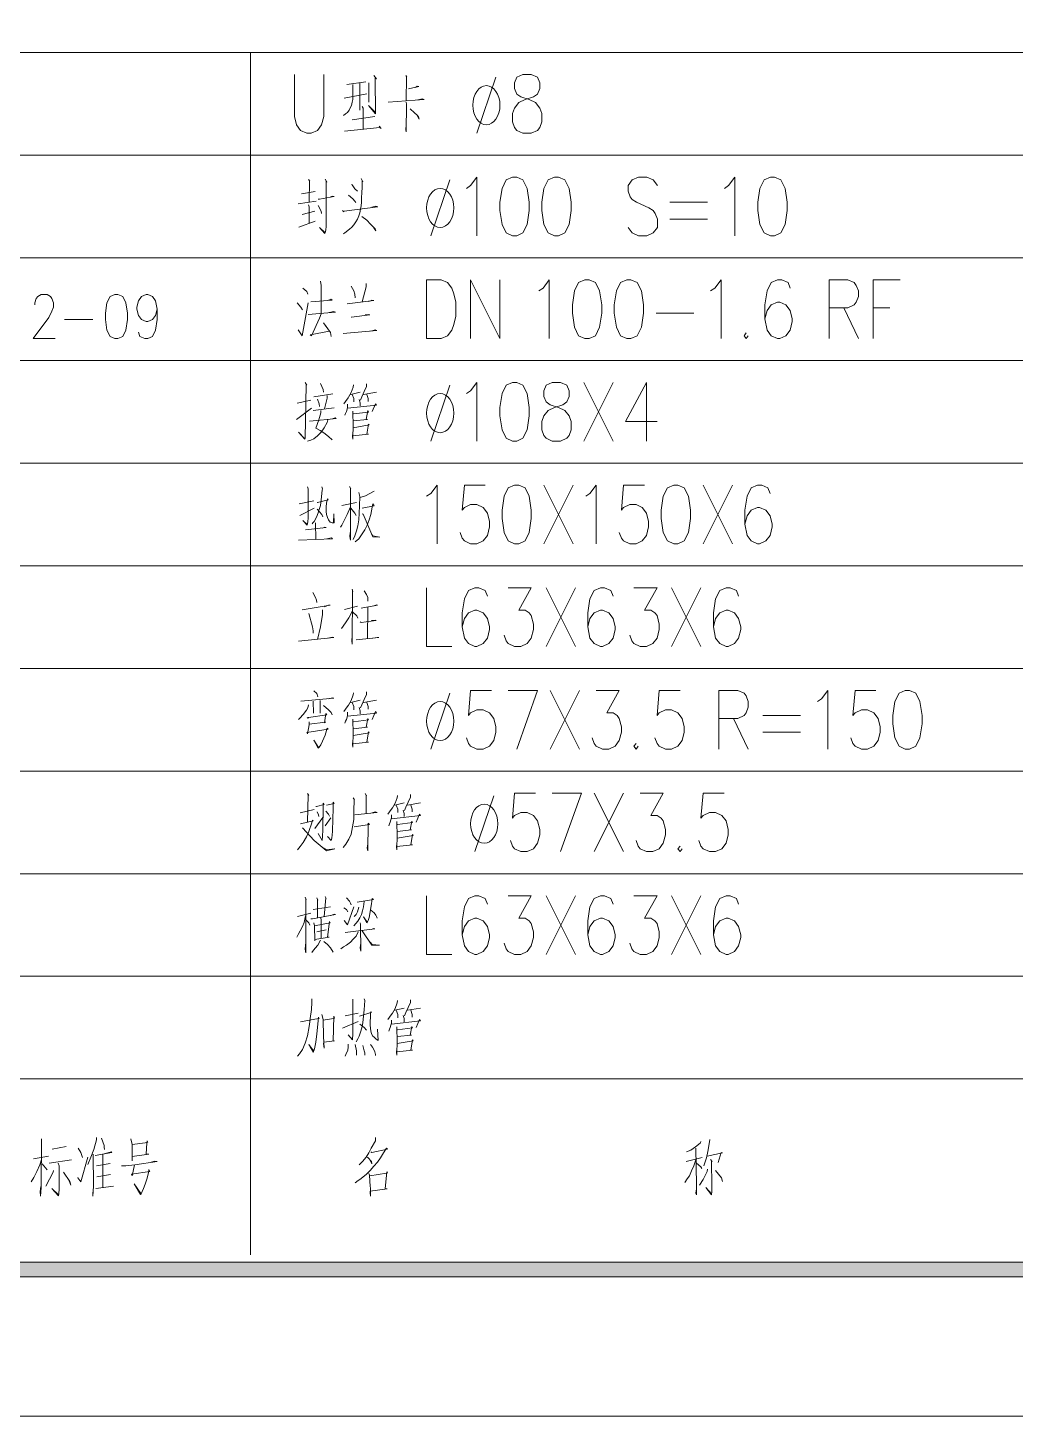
# Model space of a CAD drawing. Header units: millimetres. Extents: x 0 to 829, y 0 to 586.
# Drawn here: x 621.9 to 688.3, y 0 to 93.4 of the extents above; entities that cross this region are included whole.
import ezdxf

# ---------------------------------------------------------------- set-up
doc = ezdxf.new("R2010")
doc.units = ezdxf.units.MM

msp = doc.modelspace()

# ---------------------------------------------------------------- hatches: boundary and pattern name
h = msp.add_hatch(color=0)
h.dxf.hatch_style = 2
h.paths.add_polyline_path([(24.154694, 9.36625), (25.142472, 10.3505), (818.80075, 10.3505), (819.788528, 9.36625)])

# ---------------------------------------------------------------- linework, layer by layer
at = {"color": 0, "lineweight": 0}
for points in [[(0, 0), (0, 585.632278), (829.154778, 585.632278), (829.154778, 0)], [(655.193, 90.212333), (654.769667, 90.021833), (654.628556, 89.647889), (654.628556, 89.270417), (654.769667, 88.896472), (655.051889, 88.7095), (655.616333, 88.522528), (656.036139, 88.332028), (656.318361, 87.958083), (656.459472, 87.580611), (656.459472, 87.019694), (656.318361, 86.642222), (656.17725, 86.45525), (655.753917, 86.268278), (655.193, 86.268278), (654.769667, 86.45525), (654.628556, 86.642222), (654.487444, 87.019694), (654.487444, 87.580611), (654.628556, 87.958083), (654.910778, 88.332028), (655.334111, 88.522528), (655.895028, 88.7095), (656.17725, 88.896472), (656.318361, 89.270417), (656.318361, 89.647889), (656.17725, 90.021833), (655.753917, 90.212333)], [(654.487444, 83.308472), (654.064111, 83.1215), (653.785417, 82.557056), (653.644306, 81.618667), (653.644306, 81.05775), (653.785417, 80.115833), (654.064111, 79.554917), (654.487444, 79.364417), (654.769667, 79.364417), (655.193, 79.554917), (655.475222, 80.115833), (655.616333, 81.05775), (655.616333, 81.618667), (655.475222, 82.557056), (655.193, 83.1215), (654.769667, 83.308472)], [(657.306139, 83.308472), (656.882806, 83.1215), (656.600583, 82.557056), (656.459472, 81.618667), (656.459472, 81.05775), (656.600583, 80.115833), (656.882806, 79.554917), (657.306139, 79.364417), (657.588361, 79.364417), (658.008167, 79.554917), (658.290389, 80.115833), (658.4315, 81.05775), (658.4315, 81.618667), (658.290389, 82.557056), (658.008167, 83.1215), (657.588361, 83.308472)], [(671.833528, 83.308472), (671.413722, 83.1215), (671.1315, 82.557056), (670.990389, 81.618667), (670.990389, 81.05775), (671.1315, 80.115833), (671.413722, 79.554917), (671.833528, 79.364417), (672.11575, 79.364417), (672.539083, 79.554917), (672.821306, 80.115833), (672.962417, 81.05775), (672.962417, 81.618667), (672.821306, 82.557056), (672.539083, 83.1215), (672.11575, 83.308472)], [(648.712472, 72.464083), (648.712472, 76.408139), (649.70025, 76.408139), (650.123583, 76.221167), (650.402278, 75.843694), (650.543389, 75.46975), (650.6845, 74.905306), (650.6845, 73.966917), (650.543389, 73.402472), (650.402278, 73.028528), (650.123583, 72.651056), (649.70025, 72.464083)], [(659.359306, 76.408139), (658.935972, 76.221167), (658.65375, 75.656722), (658.512639, 74.718333), (658.512639, 74.153889), (658.65375, 73.2155), (658.935972, 72.651056), (659.359306, 72.464083), (659.641528, 72.464083), (660.061333, 72.651056), (660.343556, 73.2155), (660.484667, 74.153889), (660.484667, 74.718333), (660.343556, 75.656722), (660.061333, 76.221167), (659.641528, 76.408139)], [(662.174472, 76.408139), (661.754667, 76.221167), (661.472444, 75.656722), (661.331333, 74.718333), (661.331333, 74.153889), (661.472444, 73.2155), (661.754667, 72.651056), (662.174472, 72.464083), (662.456694, 72.464083), (662.880028, 72.651056), (663.16225, 73.2155), (663.303361, 74.153889), (663.303361, 74.718333), (663.16225, 75.656722), (662.880028, 76.221167), (662.456694, 76.408139)], [(627.739833, 75.423889), (627.422333, 75.282778), (627.210667, 74.859444), (627.104833, 74.153889), (627.104833, 73.730556), (627.210667, 73.028528), (627.422333, 72.605194), (627.739833, 72.464083), (627.9515, 72.464083), (628.269, 72.605194), (628.480667, 73.028528), (628.582972, 73.730556), (628.582972, 74.153889), (628.480667, 74.859444), (628.269, 75.282778), (627.9515, 75.423889)], [(654.487444, 69.507806), (654.064111, 69.317306), (653.785417, 68.756389), (653.644306, 67.818), (653.644306, 67.253556), (653.785417, 66.315167), (654.064111, 65.750722), (654.487444, 65.56375), (654.769667, 65.56375), (655.193, 65.750722), (655.475222, 66.315167), (655.616333, 67.253556), (655.616333, 67.818), (655.475222, 68.756389), (655.193, 69.317306), (654.769667, 69.507806)], [(657.165028, 69.507806), (656.741694, 69.317306), (656.600583, 68.943361), (656.600583, 68.569417), (656.741694, 68.191944), (657.023917, 68.004972), (657.588361, 67.818), (658.008167, 67.6275), (658.290389, 67.253556), (658.4315, 66.876083), (658.4315, 66.315167), (658.290389, 65.937694), (658.149278, 65.750722), (657.725944, 65.56375), (657.165028, 65.56375), (656.741694, 65.750722), (656.600583, 65.937694), (656.459472, 66.315167), (656.459472, 66.876083), (656.600583, 67.253556), (656.882806, 67.6275), (657.306139, 67.818), (657.867056, 68.004972), (658.149278, 68.191944), (658.290389, 68.569417), (658.290389, 68.943361), (658.149278, 69.317306), (657.725944, 69.507806)], [(654.628556, 62.603944), (654.205222, 62.416972), (653.923, 61.852528), (653.785417, 60.914139), (653.785417, 60.353222), (653.923, 59.411306), (654.205222, 58.850389), (654.628556, 58.663417), (654.910778, 58.663417), (655.334111, 58.850389), (655.616333, 59.411306), (655.753917, 60.353222), (655.753917, 60.914139), (655.616333, 61.852528), (655.334111, 62.416972), (654.910778, 62.603944)], [(665.331833, 62.603944), (664.912028, 62.416972), (664.629806, 61.852528), (664.488694, 60.914139), (664.488694, 60.353222), (664.629806, 59.411306), (664.912028, 58.850389), (665.331833, 58.663417), (665.614056, 58.663417), (666.037389, 58.850389), (666.319611, 59.411306), (666.460722, 60.353222), (666.460722, 60.914139), (666.319611, 61.852528), (666.037389, 62.416972), (665.614056, 62.603944)], [(680.906972, 48.803278), (680.487167, 48.616306), (680.204944, 48.051861), (680.063833, 47.113472), (680.063833, 46.549028), (680.204944, 45.610639), (680.487167, 45.046194), (680.906972, 44.859222), (681.189194, 44.859222), (681.612528, 45.046194), (681.89475, 45.610639), (682.035861, 46.549028), (682.035861, 47.113472), (681.89475, 48.051861), (681.612528, 48.616306), (681.189194, 48.803278)], [(24.154694, 9.36625), (25.142472, 10.3505), (818.80075, 10.3505), (819.788528, 9.36625)]]:
    msp.add_lwpolyline(points, close=True, dxfattribs=at)
for points in [[(592.493806, 91.690472), (769.404806, 91.690472)], [(636.859139, 22.676556), (636.859139, 91.690472)], [(639.815417, 90.212333), (639.815417, 87.393639), (639.956528, 86.829194), (640.23875, 86.45525), (640.662083, 86.268278), (640.944306, 86.268278), (641.367639, 86.45525), (641.646333, 86.829194), (641.787444, 87.393639), (641.787444, 90.212333)], [(643.336139, 89.527944), (644.616722, 89.714917)], [(644.218083, 89.683167), (644.218083, 87.8205)], [(645.152944, 90.148833), (645.336389, 89.930111), (645.244667, 89.961861), (645.269361, 87.570028), (644.803694, 88.130944), (645.269361, 87.665278)], [(644.824861, 89.651417), (644.824861, 88.346139)], [(647.315472, 90.148833), (647.386028, 90.025361), (647.364861, 90.057111), (647.340167, 88.441389)], [(653.362083, 90.021833), (652.092083, 86.268278)], [(643.752417, 89.527944), (643.752417, 88.751833), (643.752417, 88.533111), (643.706556, 88.346139), (643.660694, 88.130944), (643.568972, 87.975722), (643.498417, 87.8205), (643.382, 87.665278), (643.265583, 87.570028), (643.124472, 87.446556)], [(643.170333, 88.628361), (644.68375, 88.907056)], [(647.481278, 89.24925), (648.179778, 89.404472), (648.084528, 89.436222), (647.968111, 89.340972)], [(644.383889, 88.067444), (644.450917, 87.943972), (644.450917, 86.546972)], [(646.130139, 88.346139), (648.550194, 88.533111), (648.433778, 88.564861), (648.109222, 88.501361)], [(647.340167, 88.346139), (647.364861, 88.222667), (647.340167, 86.36), (647.315472, 86.515222), (647.340167, 86.825667)], [(647.597694, 87.912222), (647.901083, 87.633528), (648.084528, 87.478306), (648.155083, 87.354833), (648.200944, 87.199611), (648.084528, 87.446556)], [(643.706556, 87.167861), (645.219972, 87.386583)], [(645.523361, 86.733944), (645.664472, 86.578722), (645.569222, 86.638694), (643.195028, 86.39175)], [(592.493806, 84.790139), (769.404806, 84.790139)], [(640.771444, 83.15325), (640.866694, 83.029778), (640.842, 83.061528), (640.817306, 81.632778)], [(641.88975, 83.185), (642.006167, 82.966278), (641.960306, 83.029778), (641.960306, 80.235778), (641.960306, 79.985306), (641.935611, 79.770111), (641.914444, 79.646639), (641.865056, 79.519639), (641.515806, 79.925333), (641.865056, 79.583139)], [(644.313333, 83.21675), (644.42975, 82.998028), (644.380361, 83.061528), (644.380361, 82.627611), (644.359194, 82.253667), (644.3345, 81.943222), (644.3345, 81.632778), (644.313333, 81.385833), (644.263944, 81.167111), (644.218083, 80.920167), (644.147528, 80.701444), (644.055806, 80.482722), (643.939389, 80.29575), (643.822972, 80.112306), (643.681861, 79.957083), (643.519583, 79.801861), (643.332611, 79.646639), (643.195028, 79.551389), (643.099778, 79.491417)], [(650.261167, 83.1215), (648.994694, 79.364417)], [(651.390056, 82.557056), (651.672278, 82.747556), (652.092083, 83.308472), (652.092083, 79.364417)], [(664.231167, 82.747556), (663.948944, 83.1215), (663.525611, 83.308472), (662.961167, 83.308472), (662.537833, 83.1215), (662.259139, 82.747556), (662.259139, 82.370083), (662.40025, 81.996139), (662.537833, 81.805639), (662.820056, 81.618667), (663.666722, 81.244722), (663.948944, 81.05775), (664.090056, 80.86725), (664.231167, 80.493306), (664.231167, 79.928861), (663.948944, 79.554917), (663.525611, 79.364417), (662.961167, 79.364417), (662.537833, 79.554917), (662.259139, 79.928861)], [(668.736139, 82.557056), (669.018361, 82.747556), (669.441694, 83.308472), (669.441694, 79.364417)], [(640.305778, 82.190167), (641.215944, 82.345389)], [(643.660694, 82.811056), (643.706556, 82.782833), (643.893528, 82.532361), (644.055806, 82.377139)], [(640.072944, 81.509306), (641.282972, 81.696278)], [(640.771444, 81.445806), (640.817306, 81.322333), (640.817306, 80.204028)], [(641.424083, 81.81975), (641.515806, 81.81975), (642.496528, 82.006722), (642.355417, 82.034944), (642.239, 81.974972)], [(641.424083, 81.414056), (641.611056, 81.011889), (641.632222, 80.856667)], [(643.053917, 81.075389), (643.145639, 80.980139), (643.170333, 81.011889), (645.428111, 81.322333), (645.290528, 81.354083), (645.033, 81.290583)], [(643.449028, 82.098444), (643.752417, 81.8515), (643.893528, 81.696278), (643.939389, 81.601028)], [(665.074306, 81.618667), (667.610778, 81.618667)], [(640.118806, 79.957083), (641.215944, 80.35925)], [(640.330472, 80.793167), (641.19125, 81.011889)], [(644.359194, 80.669694), (644.68375, 80.42275), (644.941278, 80.140528), (645.12825, 79.957083), (645.244667, 79.830083), (645.290528, 79.706611), (645.149417, 79.893583)], [(665.074306, 80.493306), (667.610778, 80.493306)], [(592.493806, 77.886278), (769.404806, 77.886278)], [(640.376333, 75.85075), (640.655028, 75.632028), (640.725583, 75.445056)], [(641.565194, 76.316417), (641.611056, 76.034194), (641.611056, 74.111556), (641.515806, 73.829333), (640.958417, 72.651056), (640.887861, 72.714556), (642.168444, 72.9615), (641.773333, 73.518889), (642.239, 72.869778), (642.284861, 72.587556)], [(643.636, 75.974222), (643.822972, 75.663778), (643.893528, 75.445056), (643.914694, 75.198111)], [(644.637889, 76.161194), (644.637889, 75.942472), (644.380361, 74.915889)], [(651.672278, 72.464083), (651.672278, 76.408139), (653.644306, 72.464083), (653.644306, 76.408139)], [(656.261917, 75.656722), (656.540611, 75.843694), (656.963944, 76.408139), (656.963944, 72.464083)], [(667.808333, 75.656722), (668.090556, 75.843694), (668.513889, 76.408139), (668.513889, 72.464083)], [(673.159972, 75.843694), (673.022389, 76.221167), (672.599056, 76.408139), (672.316833, 76.408139), (671.8935, 76.221167), (671.611278, 75.656722), (671.470167, 74.718333), (671.470167, 73.779944), (671.611278, 73.028528), (671.8935, 72.651056), (672.316833, 72.464083), (672.457944, 72.464083), (672.881278, 72.651056), (673.159972, 73.028528), (673.301083, 73.592972), (673.301083, 73.779944), (673.159972, 74.340861), (672.881278, 74.718333), (672.457944, 74.905306), (672.316833, 74.905306), (671.8935, 74.718333), (671.611278, 74.340861), (671.470167, 73.779944)], [(675.777583, 72.464083), (675.777583, 76.408139), (677.047583, 76.408139), (677.467389, 76.221167), (677.6085, 76.034194), (677.749611, 75.656722), (677.749611, 75.282778), (677.6085, 74.905306), (677.467389, 74.718333), (677.047583, 74.531361), (675.777583, 74.531361)], [(678.737389, 72.464083), (678.737389, 76.408139), (680.568306, 76.408139)], [(622.352917, 74.718333), (622.352917, 74.859444), (622.45875, 75.141667), (622.564583, 75.282778), (622.77625, 75.423889), (623.196056, 75.423889), (623.407722, 75.282778), (623.513556, 75.141667), (623.619389, 74.859444), (623.619389, 74.577222), (623.513556, 74.295), (623.301889, 73.871667), (622.247083, 72.464083), (623.725222, 72.464083)], [(630.590278, 74.436111), (630.484444, 74.012778), (630.276306, 73.730556), (629.958806, 73.592972), (629.852972, 73.592972), (629.535472, 73.730556), (629.323806, 74.012778), (629.217972, 74.436111), (629.217972, 74.577222), (629.323806, 75.000556), (629.535472, 75.282778), (629.852972, 75.423889), (629.958806, 75.423889), (630.276306, 75.282778), (630.484444, 75.000556), (630.590278, 74.436111), (630.590278, 73.730556), (630.484444, 73.028528), (630.276306, 72.605194), (629.958806, 72.464083), (629.747139, 72.464083), (629.429639, 72.605194), (629.323806, 72.887417)], [(640.002389, 74.855917), (640.259917, 74.577222), (640.351639, 74.39025)], [(640.072944, 73.053222), (640.330472, 72.651056), (640.74675, 74.855917)], [(640.933722, 74.915889), (642.355417, 75.042889), (642.263694, 75.102861), (642.076722, 75.011139)], [(643.357306, 74.792417), (645.149417, 75.011139), (645.033, 75.042889), (644.824861, 74.947639)], [(640.74675, 74.079806), (642.58825, 74.235028), (642.471833, 74.266778), (642.147278, 74.203278)], [(643.636, 73.892833), (643.660694, 73.892833), (644.895417, 74.048056), (644.779, 74.079806), (644.567333, 74.048056)], [(664.1465, 74.153889), (666.682972, 74.153889)], [(676.765361, 74.531361), (677.749611, 72.464083)], [(678.737389, 74.531361), (679.86275, 74.531361)], [(624.360222, 73.730556), (626.261694, 73.730556)], [(643.099778, 72.806278), (645.361083, 72.99325), (645.244667, 73.053222), (644.962444, 72.9615)], [(670.203694, 72.841556), (670.062583, 72.651056), (670.203694, 72.464083), (670.344806, 72.651056)], [(592.493806, 70.985944), (769.404806, 70.985944)], [(640.538611, 69.507806), (640.655028, 69.320833), (640.609167, 69.380806), (640.563306, 66.869028), (640.538611, 65.842444), (640.538611, 65.750722), (640.513917, 65.687222), (640.097639, 66.152889), (640.513917, 65.718972)], [(641.565194, 69.444306), (641.748639, 69.042139), (641.773333, 68.855167)], [(643.798278, 69.352583), (643.777111, 69.197361), (643.636, 68.823417), (643.449028, 68.512972), (643.427861, 68.481222), (643.262056, 68.234278), (643.145639, 68.079056)], [(644.662583, 69.412556), (644.662583, 69.225583), (644.521472, 68.886917), (644.359194, 68.544722), (644.263944, 68.326)], [(650.261167, 69.317306), (648.994694, 65.56375)], [(651.390056, 68.756389), (651.672278, 68.943361), (652.092083, 69.507806), (652.092083, 65.56375)], [(659.278167, 65.56375), (661.250194, 69.507806)], [(659.278167, 69.507806), (661.250194, 65.56375)], [(663.500917, 69.507806), (662.093333, 66.876083), (664.206472, 66.876083)], [(663.500917, 69.507806), (663.500917, 65.56375)], [(640.002389, 68.110806), (640.933722, 68.326)], [(641.120694, 68.544722), (642.401278, 68.731694)], [(641.378222, 68.3895), (641.494639, 68.079056), (641.515806, 67.892083)], [(642.030861, 68.636444), (642.030861, 68.449472), (641.843889, 67.736861)], [(643.614833, 68.699944), (644.242778, 68.855167)], [(643.706556, 68.699944), (643.822972, 68.42125), (643.822972, 68.202528)], [(644.172222, 68.35775), (644.242778, 68.139028), (644.242778, 67.923833)], [(644.475611, 68.699944), (645.336389, 68.855167)], [(644.68375, 68.699944), (644.779, 68.42125), (644.779, 68.234278)], [(639.956528, 67.02425), (640.958417, 67.768611)], [(641.074833, 67.613389), (642.496528, 67.800361)], [(641.586361, 67.613389), (641.586361, 67.458167), (641.469944, 66.9925), (641.261806, 66.431583), (641.5405, 66.276361), (641.798028, 66.121139), (642.122583, 65.874194), (642.355417, 65.655472)], [(643.378472, 68.047306), (643.378472, 67.828583), (643.357306, 67.705111), (643.311444, 67.549889), (643.262056, 67.426417), (643.216194, 67.302944)], [(643.378472, 67.768611), (645.336389, 67.983806), (645.265833, 68.079056), (645.057694, 67.549889)], [(643.752417, 67.581639), (643.752417, 67.426417), (643.777111, 66.710278), (643.752417, 65.687222), (643.73125, 65.874194), (643.752417, 66.121139)], [(643.798278, 67.394667), (644.800167, 67.518139), (644.754306, 67.613389), (644.637889, 67.02425), (644.729611, 67.02425), (643.777111, 66.929)], [(642.076722, 66.9925), (642.030861, 66.805528), (641.819194, 66.463333), (641.611056, 66.152889), (641.378222, 65.905944), (641.120694, 65.718972), (640.912556, 65.623722), (640.700889, 65.56375)], [(640.842, 66.89725), (641.5405, 66.96075), (642.030861, 67.02425), (642.634111, 67.084222), (642.563556, 67.115972), (642.401278, 67.084222)], [(643.777111, 66.463333), (644.846028, 66.650306), (644.800167, 66.710278), (644.68375, 66.029417), (644.800167, 66.029417), (643.752417, 65.905944)], [(592.493806, 64.085611), (769.404806, 64.085611)], [(648.712472, 61.852528), (648.994694, 62.043028), (649.418028, 62.603944), (649.418028, 58.663417)], [(652.656528, 62.603944), (651.248944, 62.603944), (651.107833, 60.914139), (651.248944, 61.104639), (651.672278, 61.291611), (652.092083, 61.291611), (652.515417, 61.104639), (652.797639, 60.727167), (652.93875, 60.162722), (652.93875, 59.788778), (652.797639, 59.224333), (652.515417, 58.850389), (652.092083, 58.663417), (651.672278, 58.663417), (651.248944, 58.850389), (651.107833, 59.037361), (650.966722, 59.411306)], [(656.600583, 58.663417), (658.572611, 62.603944)], [(656.600583, 62.603944), (658.572611, 58.663417)], [(659.419278, 61.852528), (659.697972, 62.043028), (660.121306, 62.603944), (660.121306, 58.663417)], [(663.359806, 62.603944), (661.952222, 62.603944), (661.811111, 60.914139), (661.952222, 61.104639), (662.375556, 61.291611), (662.798889, 61.291611), (663.218694, 61.104639), (663.500917, 60.727167), (663.642028, 60.162722), (663.642028, 59.788778), (663.500917, 59.224333), (663.218694, 58.850389), (662.798889, 58.663417), (662.375556, 58.663417), (661.952222, 58.850389), (661.811111, 59.037361), (661.67, 59.411306)], [(667.303861, 58.663417), (669.275889, 62.603944)], [(667.303861, 62.603944), (669.275889, 58.663417)], [(671.812361, 62.043028), (671.67125, 62.416972), (671.247917, 62.603944), (670.965694, 62.603944), (670.545889, 62.416972), (670.263667, 61.852528), (670.122556, 60.914139), (670.122556, 59.97575), (670.263667, 59.224333), (670.545889, 58.850389), (670.965694, 58.663417), (671.106806, 58.663417), (671.530139, 58.850389), (671.812361, 59.224333), (671.953472, 59.788778), (671.953472, 59.97575), (671.812361, 60.540194), (671.530139, 60.914139), (671.106806, 61.104639), (670.965694, 61.104639), (670.545889, 60.914139), (670.263667, 60.540194), (670.122556, 59.97575)], [(640.700889, 62.480472), (640.74675, 62.357), (640.74675, 60.370861), (640.725583, 60.152139), (640.700889, 59.996917), (640.679722, 59.905194), (640.376333, 60.215639), (640.679722, 59.965167)], [(641.656917, 62.480472), (641.702778, 62.357), (641.681611, 62.265278), (641.611056, 61.612639), (641.565194, 61.238694), (641.515806, 61.019972), (641.448778, 60.804778), (641.353528, 60.554306), (641.237111, 60.307361), (641.145389, 60.152139), (641.050139, 60.060417), (641.004278, 59.996917)], [(641.353528, 61.425667), (641.378222, 61.425667), (642.097889, 61.612639), (642.052028, 61.672611), (641.981472, 61.393917), (641.960306, 61.146972), (641.960306, 60.836528), (641.981472, 60.617806), (642.052028, 60.430833), (642.122583, 60.275611), (642.214306, 60.120389), (642.355417, 60.060417), (642.496528, 60.060417), (642.471833, 60.681306), (642.447139, 60.060417)], [(643.519583, 62.512222), (643.614833, 62.357), (643.590139, 62.38875), (643.590139, 58.910361), (643.544278, 59.157306), (643.565444, 59.407778)], [(644.147528, 62.110056), (644.218083, 61.827833), (644.196917, 61.206944), (644.172222, 60.709528), (644.147528, 60.275611), (644.0805, 59.873444), (643.98525, 59.53125), (643.893528, 59.189056), (643.777111, 58.942111)], [(645.174111, 62.201778), (644.592028, 61.891333), (644.242778, 61.767861)], [(640.1435, 61.333944), (641.120694, 61.549139)], [(640.189361, 60.554306), (641.145389, 61.051722)], [(641.353528, 60.99175), (641.656917, 60.617806), (641.727472, 60.462583)], [(643.590139, 61.146972), (643.357306, 60.617806), (643.170333, 60.215639), (643.008056, 59.905194), (642.912806, 59.778194)], [(643.008056, 61.238694), (643.98525, 61.425667)], [(643.614833, 61.051722), (643.893528, 60.709528), (643.964083, 60.554306)], [(644.380361, 61.051722), (645.174111, 61.206944), (645.103556, 61.333944), (645.057694, 61.115222), (644.962444, 60.617806), (644.846028, 60.275611), (644.708444, 59.905194), (644.546167, 59.59475), (644.3345, 59.252556), (644.147528, 59.002083), (643.914694, 58.786889)], [(644.380361, 60.681306), (644.450917, 60.649556), (645.103556, 59.129083), (645.569222, 59.097333), (645.103556, 59.189056), (645.011833, 59.312528)], [(640.563306, 59.59475), (641.960306, 59.749972), (641.865056, 59.778194), (641.702778, 59.718222)], [(641.237111, 60.060417), (641.261806, 58.942111)], [(640.097639, 58.910361), (642.380111, 59.002083), (642.309556, 59.065583), (642.006167, 59.002083)], [(592.493806, 57.18175), (769.404806, 57.18175)], [(641.050139, 55.393167), (641.237111, 55.050972), (641.307667, 54.864), (641.332361, 54.708778)], [(643.706556, 55.611889), (643.752417, 55.456667), (643.73125, 55.484889), (643.706556, 51.914778), (643.681861, 52.16525), (643.706556, 52.475694)], [(644.521472, 55.484889), (644.662583, 55.237944), (644.754306, 55.050972), (644.754306, 54.804028)], [(648.712472, 55.703611), (648.712472, 51.759556), (650.402278, 51.759556)], [(652.797639, 55.139167), (652.656528, 55.516639), (652.233194, 55.703611), (651.9545, 55.703611), (651.531167, 55.516639), (651.248944, 54.952194), (651.107833, 54.013806), (651.107833, 53.075417), (651.248944, 52.324), (651.531167, 51.946528), (651.9545, 51.759556), (652.092083, 51.759556), (652.515417, 51.946528), (652.797639, 52.324), (652.93875, 52.888444), (652.93875, 53.075417), (652.797639, 53.639861), (652.515417, 54.013806), (652.092083, 54.200778), (651.9545, 54.200778), (651.531167, 54.013806), (651.248944, 53.639861), (651.107833, 53.075417)], [(654.205222, 55.703611), (655.753917, 55.703611), (654.910778, 54.200778), (655.334111, 54.200778), (655.616333, 54.013806), (655.753917, 53.826833), (655.895028, 53.262389), (655.895028, 52.888444), (655.753917, 52.324), (655.475222, 51.946528), (655.051889, 51.759556), (654.628556, 51.759556), (654.205222, 51.946528), (654.064111, 52.137028), (653.923, 52.510972)], [(656.741694, 51.759556), (658.713722, 55.703611)], [(656.741694, 55.703611), (658.713722, 51.759556)], [(661.250194, 55.139167), (661.109083, 55.516639), (660.68575, 55.703611), (660.403528, 55.703611), (659.980194, 55.516639), (659.697972, 54.952194), (659.556861, 54.013806), (659.556861, 53.075417), (659.697972, 52.324), (659.980194, 51.946528), (660.403528, 51.759556), (660.544639, 51.759556), (660.967972, 51.946528), (661.250194, 52.324), (661.387778, 52.888444), (661.387778, 53.075417), (661.250194, 53.639861), (660.967972, 54.013806), (660.544639, 54.200778), (660.403528, 54.200778), (659.980194, 54.013806), (659.697972, 53.639861), (659.556861, 53.075417)], [(662.657778, 55.703611), (664.206472, 55.703611), (663.359806, 54.200778), (663.783139, 54.200778), (664.065361, 54.013806), (664.206472, 53.826833), (664.347583, 53.262389), (664.347583, 52.888444), (664.206472, 52.324), (663.92425, 51.946528), (663.500917, 51.759556), (663.081111, 51.759556), (662.657778, 51.946528), (662.516667, 52.137028), (662.375556, 52.510972)], [(665.190722, 51.759556), (667.16275, 55.703611)], [(665.190722, 55.703611), (667.16275, 51.759556)], [(669.699222, 55.139167), (669.558111, 55.516639), (669.134778, 55.703611), (668.852556, 55.703611), (668.43275, 55.516639), (668.150528, 54.952194), (668.009417, 54.013806), (668.009417, 53.075417), (668.150528, 52.324), (668.43275, 51.946528), (668.852556, 51.759556), (668.993667, 51.759556), (669.417, 51.946528), (669.699222, 52.324), (669.840333, 52.888444), (669.840333, 53.075417), (669.699222, 53.639861), (669.417, 54.013806), (668.993667, 54.200778), (668.852556, 54.200778), (668.43275, 54.013806), (668.150528, 53.639861), (668.009417, 53.075417)], [(640.330472, 54.214889), (642.214306, 54.525333), (642.122583, 54.525333), (641.843889, 54.430083)], [(641.702778, 54.214889), (641.702778, 53.904444), (641.565194, 53.064833), (641.378222, 52.225222)], [(643.73125, 54.151389), (643.473722, 53.685722), (643.262056, 53.343528), (642.983361, 52.969583)], [(643.195028, 54.243111), (644.055806, 54.461833)], [(644.313333, 54.338361), (645.406944, 54.525333), (645.336389, 54.553556), (645.174111, 54.493583)], [(644.754306, 54.370111), (644.729611, 52.288722)], [(640.796139, 53.964417), (641.028972, 53.064833), (641.074833, 52.814361), (641.074833, 52.659139)], [(643.752417, 54.059667), (644.009944, 53.809194), (644.0805, 53.653972)], [(644.242778, 53.407028), (644.313333, 53.375278), (645.311694, 53.49875), (645.244667, 53.5305), (645.011833, 53.49875)], [(640.097639, 52.10175), (642.471833, 52.348694), (642.355417, 52.380444), (642.097889, 52.320472)], [(643.964083, 52.193472), (645.498667, 52.348694), (645.38225, 52.348694), (645.103556, 52.320472)], [(592.493806, 50.281417), (769.404806, 50.281417)], [(641.120694, 48.771528), (641.332361, 48.584556), (641.399389, 48.369361)], [(643.798278, 48.648056), (643.777111, 48.492833), (643.636, 48.118889), (643.449028, 47.808444), (643.427861, 47.776694), (643.262056, 47.52975), (643.145639, 47.374528)], [(644.662583, 48.708028), (644.662583, 48.524583), (644.521472, 48.182389), (644.359194, 47.840194), (644.263944, 47.621472)], [(650.261167, 48.616306), (648.994694, 44.859222)], [(653.079861, 48.803278), (651.672278, 48.803278), (651.531167, 47.113472), (651.672278, 47.300444), (652.092083, 47.487417), (652.515417, 47.487417), (652.93875, 47.300444), (653.220972, 46.922972), (653.362083, 46.362056), (653.362083, 45.984583), (653.220972, 45.423667), (652.93875, 45.046194), (652.515417, 44.859222), (652.092083, 44.859222), (651.672278, 45.046194), (651.531167, 45.233167), (651.390056, 45.610639)], [(654.205222, 48.803278), (656.17725, 48.803278), (654.769667, 44.859222)], [(657.023917, 44.859222), (658.995944, 48.803278)], [(657.023917, 48.803278), (658.995944, 44.859222)], [(660.121306, 48.803278), (661.67, 48.803278), (660.826861, 47.300444), (661.250194, 47.300444), (661.528889, 47.113472), (661.67, 46.922972), (661.811111, 46.362056), (661.811111, 45.984583), (661.67, 45.423667), (661.387778, 45.046194), (660.967972, 44.859222), (660.544639, 44.859222), (660.121306, 45.046194), (659.980194, 45.233167), (659.839083, 45.610639)], [(665.755167, 48.803278), (664.347583, 48.803278), (664.206472, 47.113472), (664.347583, 47.300444), (664.770917, 47.487417), (665.190722, 47.487417), (665.614056, 47.300444), (665.896278, 46.922972), (666.037389, 46.362056), (666.037389, 45.984583), (665.896278, 45.423667), (665.614056, 45.046194), (665.190722, 44.859222), (664.770917, 44.859222), (664.347583, 45.046194), (664.206472, 45.233167), (664.065361, 45.610639)], [(668.372778, 44.859222), (668.372778, 48.803278), (669.63925, 48.803278), (670.062583, 48.616306), (670.203694, 48.425806), (670.344806, 48.051861), (670.344806, 47.674389), (670.203694, 47.300444), (670.062583, 47.113472), (669.63925, 46.922972), (668.372778, 46.922972)], [(674.990889, 48.051861), (675.273111, 48.238833), (675.696444, 48.803278), (675.696444, 44.859222)], [(678.934944, 48.803278), (677.527361, 48.803278), (677.38625, 47.113472), (677.527361, 47.300444), (677.950694, 47.487417), (678.374028, 47.487417), (678.793833, 47.300444), (679.076056, 46.922972), (679.217167, 46.362056), (679.217167, 45.984583), (679.076056, 45.423667), (678.793833, 45.046194), (678.374028, 44.859222), (677.950694, 44.859222), (677.527361, 45.046194), (677.38625, 45.233167), (677.245139, 45.610639)], [(640.771444, 47.840194), (640.725583, 47.621472), (640.630333, 47.46625), (640.3975, 47.187556), (640.189361, 46.940611), (640.097639, 46.845361)], [(640.259917, 48.087139), (642.471833, 48.274111), (642.380111, 48.305861), (642.097889, 48.242361)], [(641.074833, 48.087139), (641.099528, 47.279278)], [(641.5405, 48.118889), (641.5405, 47.279278)], [(641.773333, 47.776694), (642.122583, 47.498), (642.284861, 47.311028), (642.355417, 47.155806)], [(643.614833, 47.995417), (644.242778, 48.150639)], [(643.706556, 47.995417), (643.822972, 47.716722), (643.822972, 47.498)], [(644.172222, 47.653222), (644.242778, 47.4345), (644.242778, 47.219306)], [(644.475611, 47.995417), (645.336389, 48.150639)], [(644.68375, 47.995417), (644.779, 47.716722), (644.779, 47.52975)], [(640.679722, 46.968833), (640.725583, 46.940611), (640.771444, 46.968833), (642.006167, 47.155806), (641.935611, 47.251056), (641.843889, 46.630167), (641.914444, 46.658389), (640.817306, 46.534917), (640.817306, 46.690139), (640.817306, 46.474944), (640.700889, 45.882278), (640.655028, 45.977528), (642.097889, 46.192722), (642.030861, 46.256222), (641.88975, 45.790556), (641.702778, 45.388389), (641.586361, 45.137917), (641.494639, 44.982694), (641.424083, 44.922722), (641.120694, 45.448361), (641.448778, 44.950944)], [(643.378472, 47.342778), (643.378472, 47.124056), (643.357306, 47.000583), (643.311444, 46.845361), (643.262056, 46.721889), (643.216194, 46.598417)], [(643.378472, 47.064083), (645.336389, 47.279278), (645.265833, 47.374528), (645.057694, 46.845361)], [(643.752417, 46.877111), (643.752417, 46.721889), (643.777111, 46.009278), (643.752417, 44.982694), (643.73125, 45.169667), (643.752417, 45.416611)], [(643.798278, 46.690139), (644.800167, 46.813611), (644.754306, 46.908861), (644.637889, 46.319722), (644.729611, 46.319722), (643.777111, 46.224472)], [(669.360556, 46.922972), (670.344806, 44.859222)], [(671.329056, 47.113472), (673.865528, 47.113472)], [(643.777111, 45.758806), (644.846028, 45.945778), (644.800167, 46.009278), (644.68375, 45.324889), (644.800167, 45.324889), (643.752417, 45.201417)], [(671.329056, 45.984583), (673.865528, 45.984583)], [(662.798889, 45.233167), (662.657778, 45.046194), (662.798889, 44.859222), (662.94, 45.046194)], [(592.493806, 43.381083), (769.404806, 43.381083)], [(640.700889, 41.871194), (640.796139, 41.744194), (640.74675, 41.775944), (640.700889, 39.945028)], [(641.261806, 40.999833), (641.307667, 40.999833), (641.819194, 41.123306), (641.748639, 41.218556), (641.748639, 40.999833), (641.727472, 39.415861), (641.702778, 38.981944), (641.681611, 38.70325), (641.424083, 39.168917)], [(641.981472, 41.095083), (642.496528, 41.186806), (642.425972, 41.278528), (642.425972, 40.876361), (642.380111, 39.355889), (642.380111, 39.324139), (642.330722, 38.858472), (642.284861, 38.70325), (642.052028, 38.981944)], [(643.777111, 41.588972), (643.868833, 41.43375), (643.847667, 41.4655), (643.822972, 40.689389), (643.822972, 40.132), (643.73125, 39.634583), (643.636, 39.137167), (643.473722, 38.794972), (643.28675, 38.452778), (643.099778, 38.237583)], [(644.567333, 41.871194), (644.662583, 41.715972), (644.637889, 41.744194), (644.637889, 40.502417)], [(646.758083, 41.744194), (646.733389, 41.588972), (646.595806, 41.218556), (646.408833, 40.908111), (646.384139, 40.876361), (646.221861, 40.629417), (646.105444, 40.474194)], [(646.571111, 41.095083), (647.199056, 41.250306)], [(646.662833, 41.095083), (646.77925, 40.812861), (646.77925, 40.597667)], [(647.618861, 41.807694), (647.618861, 41.620722), (647.47775, 41.278528), (647.315472, 40.939861), (647.22375, 40.721139)], [(647.431889, 41.095083), (648.292667, 41.250306)], [(647.643556, 41.095083), (647.735278, 40.812861), (647.735278, 40.629417)], [(653.220972, 41.712444), (651.9545, 37.958889)], [(656.036139, 41.899417), (654.628556, 41.899417), (654.487444, 40.209611), (654.628556, 40.400111), (655.051889, 40.587083), (655.475222, 40.587083), (655.895028, 40.400111), (656.17725, 40.022639), (656.318361, 39.458194), (656.318361, 39.08425), (656.17725, 38.519806), (655.895028, 38.145861), (655.475222, 37.958889), (655.051889, 37.958889), (654.628556, 38.145861), (654.487444, 38.332833), (654.346333, 38.710306)], [(657.165028, 41.899417), (659.137056, 41.899417), (657.725944, 37.958889)], [(659.980194, 37.958889), (661.952222, 41.899417)], [(659.980194, 41.899417), (661.952222, 37.958889)], [(663.081111, 41.899417), (664.629806, 41.899417), (663.783139, 40.400111), (664.206472, 40.400111), (664.488694, 40.209611), (664.629806, 40.022639), (664.770917, 39.458194), (664.770917, 39.08425), (664.629806, 38.519806), (664.347583, 38.145861), (663.92425, 37.958889), (663.500917, 37.958889), (663.081111, 38.145861), (662.94, 38.332833), (662.798889, 38.710306)], [(668.714972, 41.899417), (667.303861, 41.899417), (667.16275, 40.209611), (667.303861, 40.400111), (667.727194, 40.587083), (668.150528, 40.587083), (668.573861, 40.400111), (668.852556, 40.022639), (668.993667, 39.458194), (668.993667, 39.08425), (668.852556, 38.519806), (668.573861, 38.145861), (668.150528, 37.958889), (667.727194, 37.958889), (667.303861, 38.145861), (667.16275, 38.332833), (667.021639, 38.710306)], [(641.145389, 40.784639), (640.214056, 40.565917)], [(641.19125, 39.511111), (641.727472, 40.255472)], [(641.353528, 40.629417), (641.448778, 40.442444), (641.469944, 40.318972)], [(641.88975, 39.698083), (642.263694, 40.223722)], [(641.935611, 40.689389), (642.122583, 40.474194), (642.168444, 40.347194)], [(643.893528, 40.442444), (645.38225, 40.597667), (645.244667, 40.629417), (645.057694, 40.565917)], [(646.338278, 40.442444), (646.338278, 40.223722), (646.313583, 40.10025), (646.267722, 39.945028), (646.221861, 39.821556), (646.176, 39.698083)], [(646.338278, 40.16375), (648.292667, 40.378944), (648.225639, 40.474194), (648.013972, 39.945028)], [(647.1285, 40.752889), (647.199056, 40.534167), (647.199056, 40.318972)], [(640.235222, 39.821556), (641.074833, 40.03675), (641.028972, 40.0685), (640.958417, 39.821556), (640.817306, 39.387639), (640.796139, 39.324139), (640.630333, 38.950194), (640.3975, 38.579778), (640.214056, 38.297556), (640.027083, 38.082361)], [(640.351639, 39.571083), (641.145389, 38.70325), (641.819194, 38.142333), (641.981472, 38.018861), (642.542389, 38.142333), (642.517694, 38.142333), (641.981472, 38.082361), (641.748639, 38.205833)], [(643.847667, 39.634583), (644.870722, 39.789806), (644.779, 39.881528), (644.754306, 38.018861), (644.708444, 38.205833), (644.754306, 38.484528)], [(646.712222, 39.976778), (646.712222, 39.821556), (646.733389, 39.105417), (646.712222, 38.082361), (646.687528, 38.269333), (646.712222, 38.516278)], [(646.758083, 39.789806), (647.759972, 39.913278), (647.710583, 40.008528), (647.594167, 39.415861), (647.689417, 39.415861), (646.733389, 39.324139)], [(646.733389, 38.858472), (647.805833, 39.045444), (647.759972, 39.105417), (647.643556, 38.424556), (647.759972, 38.424556), (646.712222, 38.297556)], [(665.755167, 38.332833), (665.614056, 38.145861), (665.755167, 37.958889), (665.896278, 38.145861)], [(592.493806, 36.477222), (769.404806, 36.477222)], [(640.538611, 34.907361), (640.609167, 34.752139), (640.584472, 34.812111), (640.584472, 31.150278), (640.538611, 31.397222), (640.584472, 31.862889)], [(641.332361, 34.843861), (641.399389, 34.688639), (641.378222, 34.720389), (641.378222, 33.538583)], [(641.88975, 34.939111), (641.960306, 34.812111), (641.935611, 34.843861), (641.819194, 33.602083)], [(643.332611, 34.843861), (643.519583, 34.628667), (643.590139, 34.501667), (643.636, 34.378194)], [(644.521472, 34.596917), (644.475611, 34.254722), (644.405056, 33.976028), (644.3345, 33.725556), (644.218083, 33.510361), (644.0805, 33.291639), (643.939389, 33.136417), (643.822972, 32.981194)], [(644.031111, 34.565167), (645.12825, 34.752139), (645.057694, 34.812111), (645.011833, 34.441694), (644.941278, 34.06775), (644.895417, 33.789056), (644.846028, 33.538583), (644.779, 33.323389), (644.708444, 33.199917), (644.68375, 33.168167), (644.475611, 33.570333), (644.708444, 33.228139)], [(648.712472, 34.999083), (648.712472, 31.055028), (650.402278, 31.055028)], [(652.797639, 34.434639), (652.656528, 34.812111), (652.233194, 34.999083), (651.9545, 34.999083), (651.531167, 34.812111), (651.248944, 34.247667), (651.107833, 33.309278), (651.107833, 32.370889), (651.248944, 31.619472), (651.531167, 31.245528), (651.9545, 31.055028), (652.092083, 31.055028), (652.515417, 31.245528), (652.797639, 31.619472), (652.93875, 32.183917), (652.93875, 32.370889), (652.797639, 32.935333), (652.515417, 33.309278), (652.092083, 33.49625), (651.9545, 33.49625), (651.531167, 33.309278), (651.248944, 32.935333), (651.107833, 32.370889)], [(654.205222, 34.999083), (655.753917, 34.999083), (654.910778, 33.49625), (655.334111, 33.49625), (655.616333, 33.309278), (655.753917, 33.122306), (655.895028, 32.557861), (655.895028, 32.183917), (655.753917, 31.619472), (655.475222, 31.245528), (655.051889, 31.055028), (654.628556, 31.055028), (654.205222, 31.245528), (654.064111, 31.4325), (653.923, 31.806444)], [(656.741694, 31.055028), (658.713722, 34.999083)], [(656.741694, 34.999083), (658.713722, 31.055028)], [(661.250194, 34.434639), (661.109083, 34.812111), (660.68575, 34.999083), (660.403528, 34.999083), (659.980194, 34.812111), (659.697972, 34.247667), (659.556861, 33.309278), (659.556861, 32.370889), (659.697972, 31.619472), (659.980194, 31.245528), (660.403528, 31.055028), (660.544639, 31.055028), (660.967972, 31.245528), (661.250194, 31.619472), (661.387778, 32.183917), (661.387778, 32.370889), (661.250194, 32.935333), (660.967972, 33.309278), (660.544639, 33.49625), (660.403528, 33.49625), (659.980194, 33.309278), (659.697972, 32.935333), (659.556861, 32.370889)], [(662.657778, 34.999083), (664.206472, 34.999083), (663.359806, 33.49625), (663.783139, 33.49625), (664.065361, 33.309278), (664.206472, 33.122306), (664.347583, 32.557861), (664.347583, 32.183917), (664.206472, 31.619472), (663.92425, 31.245528), (663.500917, 31.055028), (663.081111, 31.055028), (662.657778, 31.245528), (662.516667, 31.4325), (662.375556, 31.806444)], [(665.190722, 31.055028), (667.16275, 34.999083)], [(665.190722, 34.999083), (667.16275, 31.055028)], [(669.699222, 34.434639), (669.558111, 34.812111), (669.134778, 34.999083), (668.852556, 34.999083), (668.43275, 34.812111), (668.150528, 34.247667), (668.009417, 33.309278), (668.009417, 32.370889), (668.150528, 31.619472), (668.43275, 31.245528), (668.852556, 31.055028), (668.993667, 31.055028), (669.417, 31.245528), (669.699222, 31.619472), (669.840333, 32.183917), (669.840333, 32.370889), (669.699222, 32.935333), (669.417, 33.309278), (668.993667, 33.49625), (668.852556, 33.49625), (668.43275, 33.309278), (668.150528, 32.935333), (668.009417, 32.370889)], [(640.563306, 33.633833), (640.468056, 33.199917), (640.351639, 32.917694), (640.214056, 32.639), (640.072944, 32.392056), (639.981222, 32.205083)], [(640.027083, 33.602083), (640.912556, 33.820806)], [(640.933722, 33.446861), (640.983111, 33.446861), (641.028972, 33.446861), (642.58825, 33.725556), (642.496528, 33.757306), (642.263694, 33.665583)], [(642.239, 34.254722), (641.074833, 34.06775)], [(643.145639, 34.191222), (643.332611, 34.06775), (643.403167, 33.912528)], [(643.170333, 33.323389), (643.378472, 33.044694), (643.822972, 34.254722)], [(644.147528, 34.222972), (644.055806, 33.912528), (643.964083, 33.725556), (643.847667, 33.602083)], [(644.962444, 34.036), (645.174111, 33.852556), (645.290528, 33.693806), (645.336389, 33.602083), (645.38225, 33.478611)], [(640.584472, 33.383361), (640.796139, 33.168167), (640.866694, 33.012944)], [(641.120694, 33.168167), (641.166556, 32.981194), (641.19125, 31.958139), (641.19125, 32.049861), (642.147278, 32.205083), (642.052028, 32.205083), (642.168444, 33.259889), (642.214306, 33.168167), (641.166556, 32.981194)], [(641.332361, 32.579028), (641.960306, 32.7025)], [(641.586361, 33.510361), (641.611056, 33.355139), (641.611056, 32.141583)], [(643.240889, 32.515528), (645.219972, 32.762472), (645.12825, 32.794222), (645.011833, 32.73425)], [(644.242778, 33.168167), (644.263944, 33.072917), (644.288639, 31.27375), (644.242778, 31.492472), (644.288639, 31.802917)], [(641.565194, 32.018111), (641.399389, 31.675917), (641.215944, 31.460722), (641.028972, 31.242), (640.983111, 31.182028)], [(641.798028, 31.926389), (642.052028, 31.707667), (642.239, 31.492472), (642.425972, 31.21025)], [(644.101667, 32.579028), (643.964083, 32.268583), (643.777111, 32.081611), (643.590139, 31.862889), (643.311444, 31.675917), (643.124472, 31.552444), (642.9375, 31.428972)], [(644.380361, 32.639), (645.033, 31.675917), (645.544528, 31.675917), (645.057694, 31.707667), (644.916583, 31.862889)], [(592.493806, 29.576889), (769.404806, 29.576889)], [(640.983111, 28.067), (640.983111, 27.820056), (640.958417, 27.354389), (640.887861, 26.7335), (640.887861, 26.67), (640.817306, 26.204333), (640.700889, 25.583444), (640.538611, 25.086028), (640.351639, 24.652111), (640.164667, 24.373417), (640.027083, 24.218194)], [(643.752417, 28.03525), (643.752417, 26.080861), (643.752417, 25.675167), (643.73125, 25.364722), (643.73125, 25.30475), (643.427861, 25.646944)], [(644.521472, 28.067), (644.546167, 27.943528), (644.521472, 27.322639), (644.475611, 26.916944), (644.42975, 26.451278), (644.359194, 26.112611), (644.263944, 25.830389), (644.172222, 25.551694), (644.0805, 25.364722), (643.964083, 25.17775)], [(643.240889, 26.916944), (644.101667, 27.103917)], [(644.196917, 26.888722), (645.033, 27.167417), (644.962444, 27.199167), (644.941278, 27.043944), (644.941278, 26.793472), (644.916583, 26.578278), (644.916583, 26.296056), (644.941278, 26.080861), (644.962444, 25.893889), (645.011833, 25.738667), (645.078861, 25.583444), (645.174111, 25.491722), (645.290528, 25.364722), (645.38225, 25.30475), (645.452806, 25.273), (645.406944, 26.017361)], [(646.758083, 27.943528), (646.733389, 27.788306), (646.595806, 27.414361), (646.408833, 27.103917), (646.384139, 27.072167), (646.221861, 26.825222), (646.105444, 26.67)], [(646.571111, 27.290889), (647.199056, 27.446111)], [(646.662833, 27.290889), (646.77925, 27.012194), (646.77925, 26.793472)], [(647.618861, 28.0035), (647.618861, 27.820056), (647.47775, 27.477861), (647.315472, 27.135667), (647.22375, 26.916944)], [(647.431889, 27.290889), (648.292667, 27.446111)], [(647.643556, 27.290889), (647.735278, 27.012194), (647.735278, 26.825222)], [(640.235222, 26.514778), (641.448778, 26.7335), (641.494639, 26.7335), (641.448778, 26.825222), (641.399389, 26.359556), (641.332361, 25.706917), (641.261806, 25.149528), (641.166556, 24.712083), (641.074833, 24.465139), (641.004278, 24.620361), (640.887861, 24.839083), (640.796139, 24.994306), (641.099528, 24.556861), (641.145389, 24.683861)], [(641.656917, 27.012194), (641.748639, 26.67), (641.773333, 25.519944), (641.819194, 24.743833), (641.773333, 25.054278), (641.798028, 25.149528), (642.517694, 25.24125), (642.425972, 25.2095), (642.471833, 26.888722), (642.517694, 26.761722), (642.447139, 26.7335), (641.748639, 26.63825)], [(643.053917, 26.080861), (644.101667, 26.546528)], [(644.218083, 26.359556), (644.521472, 26.140833), (644.662583, 25.957389)], [(646.338278, 26.63825), (646.338278, 26.423056), (646.313583, 26.296056), (646.267722, 26.140833), (646.221861, 26.017361), (646.176, 25.893889)], [(646.338278, 26.359556), (648.292667, 26.578278), (648.225639, 26.67), (648.013972, 26.140833)], [(646.712222, 26.172583), (646.712222, 26.017361), (646.733389, 25.30475), (646.712222, 24.278167), (646.687528, 24.465139), (646.712222, 24.712083)], [(646.758083, 25.985611), (647.759972, 26.112611), (647.710583, 26.204333), (647.594167, 25.615194), (647.689417, 25.615194), (646.733389, 25.519944)], [(647.1285, 26.948694), (647.199056, 26.7335), (647.199056, 26.514778)], [(646.733389, 25.054278), (647.805833, 25.24125), (647.759972, 25.30475), (647.643556, 24.620361), (647.759972, 24.620361), (646.712222, 24.496889)], [(643.427861, 25.022528), (643.427861, 24.839083), (643.403167, 24.588611), (643.332611, 24.433389), (643.240889, 24.218194)], [(643.914694, 24.994306), (643.98525, 24.556861), (643.98525, 24.373417), (643.98525, 24.278167)], [(644.42975, 24.930806), (644.475611, 24.743833), (644.521472, 24.556861), (644.546167, 24.433389), (644.546167, 24.278167)], [(644.941278, 24.994306), (645.078861, 24.807333), (645.149417, 24.652111), (645.219972, 24.496889), (645.265833, 24.309917), (645.265833, 24.246417)], [(592.493806, 22.676556), (769.404806, 22.676556)], [(592.493806, 22.676556), (769.404806, 22.676556)], [(636.859139, 10.844389), (636.859139, 22.676556)], [(626.508639, 18.7325), (626.508639, 18.577278), (626.321667, 17.924639), (626.134694, 17.427222), (625.926556, 16.929806)], [(626.833194, 18.70075), (627.020167, 18.203333), (627.020167, 18.079861), (627.041333, 17.924639)], [(645.283472, 18.7325), (645.262306, 18.513778), (644.983611, 18.016361), (644.817806, 17.705917), (644.634361, 17.427222), (644.401528, 17.116778), (644.168694, 16.901583)], [(622.804472, 18.640778), (622.779778, 15.377583), (622.733917, 14.788444), (622.709222, 15.098889), (622.758611, 15.441083)], [(623.527667, 17.956389), (624.459, 18.143361)], [(625.273917, 18.016361), (625.457361, 17.737667), (625.573778, 17.395472)], [(626.413389, 17.522472), (627.531694, 17.737667), (627.485833, 17.769417), (627.274167, 17.705917), (626.924917, 17.614194), (626.924917, 15.377583)], [(628.812278, 18.640778), (628.907528, 18.266833), (628.907528, 17.180278), (628.907528, 17.458972), (630.022306, 17.614194), (629.838861, 17.614194), (629.884722, 18.390306), (629.905889, 18.513778), (629.955278, 18.422056), (629.789472, 18.390306), (628.907528, 18.266833)], [(644.958917, 17.769417), (645.029472, 17.737667), (646.077222, 17.956389), (646.006667, 18.016361), (645.819694, 17.705917), (645.611556, 17.36725), (645.399889, 17.085028), (645.167056, 16.806333), (644.913056, 16.527639), (644.634361, 16.248944), (644.330972, 15.998472), (644.285111, 15.97025), (644.098139, 15.84325), (643.911167, 15.688028)], [(667.152167, 18.482028), (667.106306, 18.358556), (666.802917, 18.111611), (666.478361, 17.892889), (666.199667, 17.769417)], [(666.827611, 18.016361), (666.852306, 15.564556), (666.873472, 14.880167), (666.827611, 15.007167), (666.852306, 15.285861)], [(667.758944, 18.609028), (667.73425, 18.453806), (667.617833, 17.801167), (667.526111, 17.36725), (667.363833, 16.838083)], [(667.571972, 17.490722), (668.619722, 17.705917), (668.528, 17.737667), (668.316333, 17.056806)], [(622.804472, 17.272), (622.688056, 16.901583), (622.501083, 16.464139), (622.292944, 16.061972), (622.105972, 15.751528)], [(622.26825, 17.30375), (623.270139, 17.490722)], [(622.850333, 16.961556), (623.199583, 16.559389)], [(623.316, 17.025056), (624.829417, 17.24025)], [(623.922778, 17.025056), (623.993333, 16.838083), (623.993333, 15.285861), (623.968639, 14.943667), (623.943944, 14.820194), (623.502972, 15.317611), (623.943944, 14.880167)], [(625.224528, 15.998472), (625.249222, 16.030222), (625.457361, 15.751528), (625.926556, 17.427222)], [(626.275806, 17.614194), (626.296972, 15.501056), (626.275806, 15.098889), (626.251111, 14.788444), (626.251111, 15.067139)], [(626.508639, 16.838083), (627.415278, 16.993306)], [(628.184333, 16.838083), (628.487722, 16.838083), (629.090972, 16.901583), (630.583222, 17.116778), (630.420944, 17.148528), (630.188111, 17.085028)], [(629.069806, 16.901583), (628.907528, 16.153694), (628.858139, 16.280694), (630.092861, 16.464139), (630.022306, 16.591139), (630.022306, 16.464139), (629.884722, 15.9385), (629.789472, 15.596306), (629.673056, 15.317611), (629.581333, 15.098889), (629.510778, 14.943667), (629.464917, 14.911917), (629.045111, 15.628056), (629.489611, 14.975417)], [(644.701389, 17.427222), (644.750778, 17.395472), (645.004778, 17.116778), (645.029472, 16.961556), (644.934222, 17.180278)], [(666.827611, 17.24025), (666.6865, 16.838083), (666.524222, 16.495889), (666.386639, 16.153694), (666.245528, 15.97025), (666.08325, 15.719778)], [(666.174972, 17.116778), (667.247417, 17.395472)], [(666.852306, 17.025056), (667.152167, 16.774583), (667.222722, 16.651111)], [(667.804806, 17.272), (667.921222, 17.116778), (667.875361, 17.148528), (667.900056, 15.501056), (667.900056, 15.098889), (667.875361, 14.880167), (667.501417, 15.377583), (667.875361, 14.943667)], [(623.619389, 16.527639), (623.594694, 16.404167), (623.107861, 15.472833)], [(624.293194, 16.404167), (624.713, 15.783278), (624.783556, 15.532806), (624.621278, 15.9385)], [(626.529806, 16.093722), (627.439972, 16.248944)], [(644.817806, 16.308917), (644.867194, 16.217194), (644.913056, 15.441083), (644.934222, 15.345833), (644.934222, 14.788444), (644.913056, 15.035389), (644.913056, 15.130639), (646.052528, 15.285861), (646.031361, 15.285861), (645.914944, 15.285861), (646.031361, 16.435917), (646.077222, 16.372417), (646.006667, 16.340667), (644.888361, 16.153694)], [(667.596667, 16.619361), (667.571972, 16.464139), (667.317972, 15.90675), (667.060444, 15.532806)], [(668.132889, 16.527639), (668.549167, 16.030222), (668.619722, 15.783278)], [(626.45925, 15.317611), (627.648111, 15.472833)]]:
    msp.add_lwpolyline(points, dxfattribs=at)
for centre, major_axis, ratio in [((652.728847, 88.145056), (0, 1.315861), 0.69571), ((649.627931, 81.242958), (0, 1.314097), 0.696644), ((649.627931, 67.442292), (0, 1.314097), 0.696644), ((649.627931, 46.737764), (0, 1.314097), 0.696644), ((652.587736, 39.835667), (0, 1.315861), 0.69571)]:
    msp.add_ellipse(centre, major_axis=major_axis, ratio=ratio, start_param=0, end_param=6.283185, dxfattribs=at)

doc.saveas('drawing.dxf')
